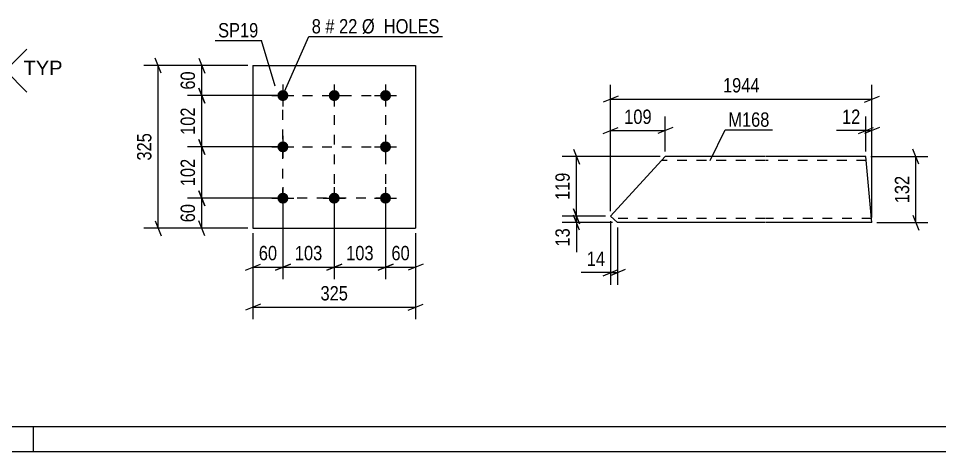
# Model space of a CAD drawing. Header units: millimetres. Extents: x 0 to 841, y 0 to 594.
# Drawn here: x 208 to 392, y 0 to 86.5 of the extents above; entities that cross this region are included whole.
import ezdxf

# ---------------------------------------------------------------- set-up
doc = ezdxf.new("R2010")
doc.units = ezdxf.units.MM
doc.linetypes.add('DXK_LINE_DOT2', pattern=[3.9198, 1.9599, -1.9599])
doc.styles.add('Arial', font='ARIAL.TTF', dxfattribs={"height": 0.2})
doc.styles.add('Arial Narrow', font='ARIALN.TTF', dxfattribs={"height": 0.2})

# ---------------------------------------------------------------- blocks, each defined once
blk = doc.blocks.new('Unknown-761549208-1135')
at = {"color": 5, "linetype": 'Continuous'}
for p, q in [((5, 5), (836, 5)), ((211, 0), (211, 5)), ((0, 0), (841, 0))]:
    blk.add_line(p, q, dxfattribs=at)
blk = doc.blocks.new('Part-761549208-16865 - 16864')
at = {"color": 2, "linetype": 'Continuous'}
for p, q in [((326.29, 47.01), (337.19, 58.94)), ((357.19, 58.94), (337.19, 58.94)), ((377.29, 58.94), (357.29, 58.94)), ((378.49, 45.74), (377.29, 58.94)), ((327.68, 45.74), (326.29, 47.01)), ((357.19, 45.74), (327.68, 45.74)), ((378.49, 45.74), (357.29, 45.74))]:
    blk.add_line(p, q, dxfattribs=at)
at = {"color": 7, "linetype": 'DXK_LINE_DOT2'}
for p, q in [((357.19, 58.14), (336.46, 58.14)), ((377.37, 58.14), (357.29, 58.14)), ((357.19, 46.54), (326.81, 46.54)), ((378.41, 46.54), (357.29, 46.54)), ((378.41, 46.54), (378.41, 46.61))]:
    blk.add_line(p, q, dxfattribs=at)
blk = doc.blocks.new('Bolt-761549208-16929 - 16927')
at = {"linetype": 'Continuous'}
for points in [[(260.81, 72.22, -1), (260.81, 70.02, -1)], [(271.06, 72.22, -1), (271.06, 70.02, -1)], [(281.31, 72.22, -1), (281.31, 70.02, -1)], [(260.81, 61.97, -1), (260.81, 59.77, -1)], [(281.31, 61.97, -1), (281.31, 59.77, -1)], [(260.81, 51.72, -1), (260.81, 49.52, -1)], [(271.06, 51.72, -1), (271.06, 49.52, -1)], [(281.31, 51.72, -1), (281.31, 49.52, -1)]]:
    blk.add_hatch(color=1, dxfattribs=at).paths.add_polyline_path(points)
at = {"color": 1, "linetype": 'Continuous'}
for p, q in [((260.81, 73.32), (260.81, 68.92)), ((271.06, 73.32), (271.06, 68.92)), ((281.31, 73.32), (281.31, 68.92)), ((258.61, 71.12), (263.01, 71.12)), ((268.86, 71.12), (273.26, 71.12)), ((279.11, 71.12), (283.51, 71.12)), ((260.81, 63.07), (260.81, 58.67)), ((281.31, 63.07), (281.31, 58.67)), ((258.61, 60.87), (263.01, 60.87)), ((279.11, 60.87), (283.51, 60.87)), ((260.81, 52.82), (260.81, 48.42)), ((271.06, 52.82), (271.06, 48.42)), ((281.31, 52.82), (281.31, 48.42)), ((258.61, 50.62), (263.01, 50.62)), ((268.86, 50.62), (273.26, 50.62)), ((279.11, 50.62), (283.51, 50.62))]:
    blk.add_line(p, q, dxfattribs=at)
blk = doc.blocks.new('Part-761549208-16928 - 16927')
at = {"color": 2, "linetype": 'Continuous'}
for p, q in [((254.81, 77.12), (254.81, 44.62)), ((254.81, 77.12), (287.31, 77.12)), ((287.31, 77.12), (287.31, 44.62)), ((254.81, 44.62), (287.31, 44.62))]:
    blk.add_line(p, q, dxfattribs=at)
blk = doc.blocks.new('Rectangle-761549208-18421 - 16927')
at = {"color": 1, "linetype": 'DXK_LINE_DOT2'}
blk.add_lwpolyline([(260.81, 71.12), (281.31, 71.12), (281.31, 50.62), (260.81, 50.62), (260.81, 71.12)], close=True, dxfattribs=at)
blk = doc.blocks.new('Line-761549208-18431 - 16927')
at = {"color": 1, "linetype": 'DXK_LINE_DOT2'}
blk.add_line((271.06, 71.12), (271.06, 50.62), dxfattribs=at)
blk = doc.blocks.new('Line-761549208-18438 - 16927')
at = {"color": 1, "linetype": 'DXK_LINE_DOT2'}
blk.add_line((260.81, 60.87), (281.31, 60.87), dxfattribs=at)
blk = doc.blocks.new('StraightDimension-761549208-17103 - 16864')
at = {"color": 7, "linetype": 'Continuous'}
for p, q in [((378.29, 58.94), (389.68, 58.94)), ((387.88, 57.44), (386.68, 60.44)), ((387.28, 45.74), (387.28, 58.94)), ((386.68, 47.24), (387.88, 44.24)), ((379.49, 45.74), (389.68, 45.74))]:
    blk.add_line(p, q, dxfattribs=at)
at = {"color": 0}
blk.add_wipeout([(386.53, 55.69), (382.33, 55.69), (382.33, 49), (386.53, 49)], dxfattribs=at)
at = {"color": 3, "style": 'Arial Narrow'}
blk.add_text('132', height=2.863, rotation=90.0002, dxfattribs=at).set_placement((385.93, 49.6))
blk = doc.blocks.new('StraightDimension-761549208-17087 - 16864')
at = {"color": 7, "linetype": 'Continuous'}
for p, q in [((326.29, 48.01), (326.29, 66.96)), ((337.19, 59.94), (337.19, 66.96)), ((324.79, 63.51), (327.79, 64.71)), ((338.69, 64.71), (335.69, 63.51)), ((326.29, 64.11), (337.19, 64.11))]:
    blk.add_line(p, q, dxfattribs=at)
at = {"color": 0}
blk.add_wipeout([(335.09, 64.86), (335.09, 69.06), (328.4, 69.06), (328.4, 64.86)], dxfattribs=at)
at = {"color": 3, "style": 'Arial Narrow'}
blk.add_text('109', height=2.863, dxfattribs=at).set_placement((329, 65.46))
blk = doc.blocks.new('StraightDimension-761549208-18501 - 16864')
at = {"color": 7, "linetype": 'Continuous'}
for p, q in [((336.19, 58.94), (316.61, 58.94)), ((318.86, 60.44), (320.06, 57.44)), ((319.46, 47.01), (319.46, 58.94)), ((320.06, 45.51), (318.86, 48.51)), ((325.29, 47.01), (316.61, 47.01))]:
    blk.add_line(p, q, dxfattribs=at)
at = {"color": 0}
blk.add_wipeout([(318.71, 56.32), (314.51, 56.32), (314.51, 49.64), (318.71, 49.64)], dxfattribs=at)
at = {"color": 3, "style": 'Arial Narrow'}
blk.add_text('119', height=2.863, rotation=90.0002, dxfattribs=at).set_placement((318.11, 50.24))
blk = doc.blocks.new('StraightDimension-761549208-17091 - 16864')
at = {"color": 7, "linetype": 'Continuous'}
for p, q in [((326.29, 46.01), (326.29, 33.34)), ((327.68, 44.74), (327.68, 33.34)), ((324.79, 35.14), (327.79, 36.34)), ((329.18, 36.34), (326.18, 35.14)), ((326.29, 35.74), (327.68, 35.74))]:
    blk.add_line(p, q, dxfattribs=at)
at = {"color": 0}
blk.add_wipeout([(325.77, 36.49), (325.77, 40.69), (320.91, 40.69), (320.91, 36.49)], dxfattribs=at)
at = {"color": 7, "linetype": 'Continuous'}
blk.add_line((326.29, 35.74), (320.39, 35.74), dxfattribs=at)
blk.add_line((326.29, 35.74), (320.39, 35.74), dxfattribs=at)
at = {"color": 3, "style": 'Arial Narrow'}
blk.add_text('14', height=2.863, dxfattribs=at).set_placement((321.51, 37.09))
blk = doc.blocks.new('StraightDimension-761549208-17083 - 16864')
at = {"color": 7, "linetype": 'Continuous'}
for p, q in [((377.29, 59.94), (377.29, 66.96)), ((378.49, 46.74), (378.49, 66.96)), ((375.79, 63.51), (378.79, 64.71)), ((379.99, 64.71), (376.99, 63.51)), ((377.29, 64.11), (378.49, 64.11))]:
    blk.add_line(p, q, dxfattribs=at)
at = {"color": 0}
blk.add_wipeout([(376.77, 64.86), (376.77, 69.06), (371.91, 69.06), (371.91, 64.86)], dxfattribs=at)
at = {"color": 7, "linetype": 'Continuous'}
blk.add_line((377.29, 64.11), (371.39, 64.11), dxfattribs=at)
blk.add_line((377.29, 64.11), (371.39, 64.11), dxfattribs=at)
at = {"color": 3, "style": 'Arial Narrow'}
blk.add_text('12', height=2.863, dxfattribs=at).set_placement((372.51, 65.46))
blk = doc.blocks.new('StraightDimension-761549208-17109 - 16864')
at = {"color": 7, "linetype": 'Continuous'}
for p, q in [((326.29, 48.01), (326.29, 73.24)), ((378.49, 46.74), (378.49, 73.24)), ((327.79, 70.99), (324.79, 69.79)), ((326.29, 70.39), (378.49, 70.39)), ((376.99, 69.79), (379.99, 70.99))]:
    blk.add_line(p, q, dxfattribs=at)
at = {"color": 0}
blk.add_wipeout([(356.65, 71.14), (356.65, 75.34), (348.13, 75.34), (348.13, 71.14)], dxfattribs=at)
at = {"color": 3, "style": 'Arial Narrow'}
blk.add_text('1944', height=2.863, dxfattribs=at).set_placement((348.73, 71.74))
blk = doc.blocks.new('StraightDimension-761549208-18502 - 16864')
at = {"color": 7, "linetype": 'Continuous'}
for p, q in [((318.86, 48.51), (320.06, 45.51)), ((325.29, 47.01), (316.61, 47.01)), ((320.06, 44.24), (318.86, 47.24)), ((319.46, 45.74), (319.46, 47.01)), ((326.68, 45.74), (316.61, 45.74))]:
    blk.add_line(p, q, dxfattribs=at)
at = {"color": 0}
blk.add_wipeout([(318.71, 45.22), (314.51, 45.22), (314.51, 40.36), (318.71, 40.36)], dxfattribs=at)
at = {"color": 7, "linetype": 'Continuous'}
blk.add_line((319.46, 45.74), (319.46, 39.84), dxfattribs=at)
blk.add_line((319.46, 45.74), (319.46, 39.84), dxfattribs=at)
at = {"color": 3, "style": 'Arial Narrow'}
blk.add_text('13', height=2.863, rotation=90.0002, dxfattribs=at).set_placement((318.11, 40.96))
blk = doc.blocks.new('StraightDimension-761549208-17199 - 16927')
at = {"color": 7, "linetype": 'Continuous'}
for p, q in [((281.31, 49.62), (281.31, 34.47)), ((287.31, 43.62), (287.31, 34.47)), ((279.81, 36.27), (282.81, 37.47)), ((281.31, 36.87), (287.31, 36.87)), ((288.81, 37.47), (285.81, 36.27))]:
    blk.add_line(p, q, dxfattribs=at)
at = {"color": 0}
blk.add_wipeout([(286.74, 37.62), (286.74, 41.82), (281.89, 41.82), (281.89, 37.62)], dxfattribs=at)
at = {"color": 3, "style": 'Arial Narrow'}
blk.add_text('60', height=2.863, dxfattribs=at).set_placement((282.49, 38.22))
blk = doc.blocks.new('StraightDimension-761549208-17182 - 16927')
at = {"color": 7, "linetype": 'Continuous'}
for p, q in [((243.99, 52.12), (245.19, 49.12)), ((259.81, 50.62), (241.74, 50.62)), ((244.59, 44.62), (244.59, 50.62)), ((245.19, 43.12), (243.99, 46.12)), ((253.81, 44.62), (241.74, 44.62))]:
    blk.add_line(p, q, dxfattribs=at)
at = {"color": 0}
blk.add_wipeout([(243.84, 50.05), (239.64, 50.05), (239.64, 45.2), (243.84, 45.2)], dxfattribs=at)
at = {"color": 3, "style": 'Arial Narrow'}
blk.add_text('60', height=2.863, rotation=90.0002, dxfattribs=at).set_placement((243.24, 45.8))
blk = doc.blocks.new('StraightDimension-761549208-17179 - 16927')
at = {"color": 7, "linetype": 'Continuous'}
for p, q in [((243.99, 78.62), (245.19, 75.62)), ((253.81, 77.12), (241.74, 77.12)), ((244.59, 71.12), (244.59, 77.12)), ((245.19, 69.62), (243.99, 72.62)), ((259.81, 71.12), (241.74, 71.12))]:
    blk.add_line(p, q, dxfattribs=at)
at = {"color": 0}
blk.add_wipeout([(243.84, 76.55), (239.64, 76.55), (239.64, 71.7), (243.84, 71.7)], dxfattribs=at)
at = {"color": 3, "style": 'Arial Narrow'}
blk.add_text('60', height=2.863, rotation=90.0002, dxfattribs=at).set_placement((243.24, 72.3))
blk = doc.blocks.new('StraightDimension-761549208-17180 - 16927')
at = {"color": 7, "linetype": 'Continuous'}
for p, q in [((243.99, 72.62), (245.19, 69.62)), ((259.81, 71.12), (241.74, 71.12)), ((244.59, 60.87), (244.59, 71.12)), ((259.81, 60.87), (241.74, 60.87)), ((245.19, 59.37), (243.99, 62.37))]:
    blk.add_line(p, q, dxfattribs=at)
at = {"color": 0}
blk.add_wipeout([(243.84, 69.34), (239.64, 69.34), (239.64, 62.66), (243.84, 62.66)], dxfattribs=at)
at = {"color": 3, "style": 'Arial Narrow'}
blk.add_text('102', height=2.863, rotation=90.0002, dxfattribs=at).set_placement((243.24, 63.26))
blk = doc.blocks.new('StraightDimension-761549208-17181 - 16927')
at = {"color": 7, "linetype": 'Continuous'}
for p, q in [((259.81, 60.87), (241.74, 60.87)), ((243.99, 62.37), (245.19, 59.37)), ((244.59, 50.62), (244.59, 60.87)), ((245.19, 49.12), (243.99, 52.12)), ((259.81, 50.62), (241.74, 50.62))]:
    blk.add_line(p, q, dxfattribs=at)
at = {"color": 0}
blk.add_wipeout([(243.84, 59.09), (239.64, 59.09), (239.64, 52.41), (243.84, 52.41)], dxfattribs=at)
at = {"color": 3, "style": 'Arial Narrow'}
blk.add_text('102', height=2.863, rotation=90.0002, dxfattribs=at).set_placement((243.24, 53.01))
blk = doc.blocks.new('StraightDimension-761549208-17195 - 16927')
at = {"color": 7, "linetype": 'Continuous'}
for p, q in [((236.48, 75.62), (235.28, 78.62)), ((253.81, 77.12), (233.03, 77.12)), ((235.88, 44.62), (235.88, 77.12)), ((235.28, 46.12), (236.48, 43.12)), ((253.81, 44.62), (233.03, 44.62))]:
    blk.add_line(p, q, dxfattribs=at)
at = {"color": 0}
blk.add_wipeout([(235.13, 64.22), (230.93, 64.22), (230.93, 57.53), (235.13, 57.53)], dxfattribs=at)
at = {"color": 3, "style": 'Arial Narrow'}
blk.add_text('325', height=2.863, rotation=90.0002, dxfattribs=at).set_placement((234.53, 58.13))
blk = doc.blocks.new('StraightDimension-761549208-17200 - 16927')
at = {"color": 7, "linetype": 'Continuous'}
for p, q in [((271.06, 49.62), (271.06, 34.47)), ((281.31, 49.62), (281.31, 34.47)), ((269.56, 36.27), (272.56, 37.47)), ((271.06, 36.87), (281.31, 36.87)), ((282.81, 37.47), (279.81, 36.27))]:
    blk.add_line(p, q, dxfattribs=at)
at = {"color": 0}
blk.add_wipeout([(279.53, 37.62), (279.53, 41.82), (272.85, 41.82), (272.85, 37.62)], dxfattribs=at)
at = {"color": 3, "style": 'Arial Narrow'}
blk.add_text('103', height=2.863, dxfattribs=at).set_placement((273.45, 38.22))
blk = doc.blocks.new('StraightDimension-761549208-17201 - 16927')
at = {"color": 7, "linetype": 'Continuous'}
for p, q in [((260.81, 49.62), (260.81, 34.47)), ((271.06, 49.62), (271.06, 34.47)), ((259.31, 36.27), (262.31, 37.47)), ((260.81, 36.87), (271.06, 36.87)), ((272.56, 37.47), (269.56, 36.27))]:
    blk.add_line(p, q, dxfattribs=at)
at = {"color": 0}
blk.add_wipeout([(269.28, 37.62), (269.28, 41.82), (262.6, 41.82), (262.6, 37.62)], dxfattribs=at)
at = {"color": 3, "style": 'Arial Narrow'}
blk.add_text('103', height=2.863, dxfattribs=at).set_placement((263.2, 38.22))
blk = doc.blocks.new('StraightDimension-761549208-17202 - 16927')
at = {"color": 7, "linetype": 'Continuous'}
for p, q in [((260.81, 49.62), (260.81, 34.47)), ((254.81, 43.62), (254.81, 34.47)), ((253.31, 36.27), (256.31, 37.47)), ((254.81, 36.87), (260.81, 36.87)), ((262.31, 37.47), (259.31, 36.27))]:
    blk.add_line(p, q, dxfattribs=at)
at = {"color": 0}
blk.add_wipeout([(260.24, 37.62), (260.24, 41.82), (255.39, 41.82), (255.39, 37.62)], dxfattribs=at)
at = {"color": 3, "style": 'Arial Narrow'}
blk.add_text('60', height=2.863, dxfattribs=at).set_placement((255.99, 38.22))
blk = doc.blocks.new('StraightDimension-761549208-17215 - 16927')
at = {"color": 7, "linetype": 'Continuous'}
for p, q in [((254.81, 43.62), (254.81, 26.44)), ((287.31, 43.62), (287.31, 26.44)), ((256.31, 29.44), (253.31, 28.24)), ((254.81, 28.84), (287.31, 28.84)), ((285.81, 28.24), (288.81, 29.44))]:
    blk.add_line(p, q, dxfattribs=at)
at = {"color": 0}
blk.add_wipeout([(274.41, 29.59), (274.41, 33.79), (267.72, 33.79), (267.72, 29.59)], dxfattribs=at)
at = {"color": 3, "style": 'Arial Narrow'}
blk.add_text('325', height=2.863, dxfattribs=at).set_placement((268.32, 30.19))
blk = doc.blocks.new('WeldMark-761549208-16789 - 16160')
at = {"linetype": 'Continuous'}
blk.add_hatch(color=30, dxfattribs=at).paths.add_polyline_path([(192.19, 60.77), (190.54, 58.15), (190.76, 61.23)])
at = {"color": 30, "linetype": 'Continuous'}
for p, q in [((190.54, 58.15), (196.4, 76.12)), ((196.4, 76.12), (205.4, 76.12))]:
    blk.add_line(p, q, dxfattribs=at)
at = {"color": 3, "linetype": 'Continuous'}
for q in [(204.11, 71.83), (200.68, 71.83)]:
    blk.add_line((200.68, 76.12), q, dxfattribs=at)
for start, end in [(90, 270), (270, 90)]:
    blk.add_arc((196.4, 76.12), 1.5, start, end, dxfattribs=at)
at = {"color": 0, "linetype": 'Continuous'}
blk.add_wipeout([(216.77, 75.22), (216.77, 78.22), (209, 78.22), (209, 75.22)], dxfattribs=at)
blk.add_wipeout([(216.77, 75.22), (216.77, 78.22), (209, 78.22), (209, 75.22)], dxfattribs=at)
at = {"color": 3, "linetype": 'Continuous'}
for q in [(209.68, 80.4), (209.68, 71.83)]:
    blk.add_line((205.4, 76.12), q, dxfattribs=at)
at = {"color": 3, "linetype": 'Continuous', "style": 'Arial'}
blk.add_text('TYP', height=2.865, dxfattribs=at).set_placement((209, 75.22))
blk = doc.blocks.new('Mark-761549208-17394 - 16864')
at = {"color": 0}
blk.add_wipeout([(358.01, 64.89), (358.01, 67.89), (349.79, 67.89), (349.79, 64.89)], dxfattribs=at)
blk.add_wipeout([(358.01, 64.89), (358.01, 67.89), (349.79, 67.89), (349.79, 64.89)], dxfattribs=at)
at = {"color": 30, "linetype": 'Continuous'}
for p, q in [((346.15, 58.16), (349.19, 64.29)), ((349.19, 64.29), (358.61, 64.29))]:
    blk.add_line(p, q, dxfattribs=at)
at = {"color": 3, "style": 'Arial Narrow'}
blk.add_text('M168', height=2.863, dxfattribs=at).set_placement((349.79, 64.89))
blk = doc.blocks.new('Mark-761549208-17415 - 16927')
at = {"color": 0}
blk.add_wipeout([(255.9, 82.74), (255.9, 85.74), (247.86, 85.74), (247.86, 82.74)], dxfattribs=at)
blk.add_wipeout([(255.9, 82.74), (255.9, 85.74), (247.86, 85.74), (247.86, 82.74)], dxfattribs=at)
at = {"color": 30, "linetype": 'Continuous'}
for p in [(247.26, 82.14), (259.24, 72.97)]:
    blk.add_line(p, (256.5, 82.14), dxfattribs=at)
at = {"color": 3, "style": 'Arial Narrow'}
blk.add_text('SP19', height=2.863, dxfattribs=at).set_placement((247.86, 82.74))
blk = doc.blocks.new('Mark-761549208-17418 - 16927')
at = {"color": 0}
blk.add_wipeout([(268.4, 83.53), (268.4, 86.53), (266.57, 86.53), (266.57, 83.53)], dxfattribs=at)
blk.add_wipeout([(268.4, 83.53), (268.4, 86.53), (266.57, 86.53), (266.57, 83.53)], dxfattribs=at)
at = {"color": 7, "linetype": 'Continuous'}
blk.add_line((260.64, 70.86), (265.97, 82.93), dxfattribs=at)
at = {"color": 3, "style": 'Arial Narrow'}
blk.add_text('8', height=2.86, dxfattribs=at).set_placement((266.57, 83.53))
at = {"color": 0}
blk.add_wipeout([(271.13, 83.53), (271.13, 86.53), (269.3, 86.53), (269.3, 83.53)], dxfattribs=at)
blk.add_wipeout([(271.13, 83.53), (271.13, 86.53), (269.3, 86.53), (269.3, 83.53)], dxfattribs=at)
blk.add_wipeout([(275.69, 83.53), (275.69, 86.53), (272.03, 86.53), (272.03, 83.53)], dxfattribs=at)
blk.add_wipeout([(275.69, 83.53), (275.69, 86.53), (272.03, 86.53), (272.03, 83.53)], dxfattribs=at)
at = {"color": 3, "style": 'Arial Narrow'}
for s, height, p in [('#', 2.86, (269.3, 83.53)), ('22', 2.863, (272.03, 83.53))]:
    blk.add_text(s, height=height, dxfattribs=at).set_placement(p)
at = {"color": 0}
blk.add_wipeout([(292.11, 83.53), (292.11, 86.53), (276.59, 86.53), (276.59, 83.53)], dxfattribs=at)
blk.add_wipeout([(292.11, 83.53), (292.11, 86.53), (276.59, 86.53), (276.59, 83.53)], dxfattribs=at)
at = {"color": 7, "linetype": 'Continuous'}
blk.add_line((265.97, 82.93), (292.71, 82.93), dxfattribs=at)
at = {"color": 3, "style": 'Arial Narrow'}
blk.add_text('Ø  HOLES', height=2.863, dxfattribs=at).set_placement((276.59, 83.53))

msp = doc.modelspace()

# ---------------------------------------------------------------- block references
for name in ['Unknown-761549208-1135', 'Part-761549208-16928 - 16927', 'Bolt-761549208-16929 - 16927', 'Rectangle-761549208-18421 - 16927', 'Line-761549208-18431 - 16927', 'Line-761549208-18438 - 16927', 'Part-761549208-16865 - 16864']:
    msp.add_blockref(name, (0, 0))

# ---------------------------------------------------------------- next in the draw order: block references
for name in ['WeldMark-761549208-16789 - 16160', 'StraightDimension-761549208-17179 - 16927', 'StraightDimension-761549208-17087 - 16864', 'StraightDimension-761549208-17103 - 16864', 'StraightDimension-761549208-17182 - 16927', 'StraightDimension-761549208-17199 - 16927']:
    msp.add_blockref(name, (0, 0))

# ---------------------------------------------------------------- next in the draw order: block references
for name in ['StraightDimension-761549208-17180 - 16927', 'StraightDimension-761549208-17083 - 16864', 'StraightDimension-761549208-18501 - 16864', 'StraightDimension-761549208-17200 - 16927']:
    msp.add_blockref(name, (0, 0))

# ---------------------------------------------------------------- next in the draw order: block references
for name in ['Mark-761549208-17418 - 16927', 'StraightDimension-761549208-17181 - 16927', 'StraightDimension-761549208-17091 - 16864']:
    msp.add_blockref(name, (0, 0))

# ---------------------------------------------------------------- next in the draw order: block references
for name in ['StraightDimension-761549208-17195 - 16927', 'StraightDimension-761549208-17109 - 16864', 'StraightDimension-761549208-17201 - 16927']:
    msp.add_blockref(name, (0, 0))

# ---------------------------------------------------------------- next in the draw order: block references
for name in ['Mark-761549208-17415 - 16927', 'Mark-761549208-17394 - 16864', 'StraightDimension-761549208-17202 - 16927', 'StraightDimension-761549208-18502 - 16864']:
    msp.add_blockref(name, (0, 0))

# ---------------------------------------------------------------- next in the draw order: block references
msp.add_blockref('StraightDimension-761549208-17215 - 16927', (0, 0))

doc.saveas('drawing.dxf')
